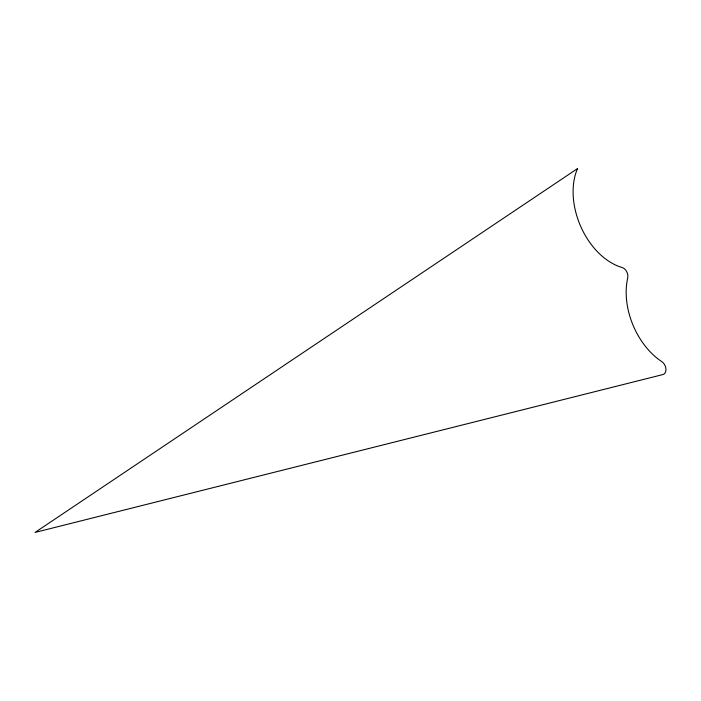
<?xml version="1.0" encoding="UTF-8"?>
<svg xmlns="http://www.w3.org/2000/svg" width="701" height="701" viewBox="0 0 701 701"><rect width="100%" height="100%" fill="white"/><g stroke="black" fill="none" stroke-linecap="round" stroke-linejoin="round"><path stroke-width="1.05" d="M577.536 168.573L35.05 532.427L662.98 374.544A7.247 4.881 67.1 0 0 665.915 368.875A7.247 4.881 67.1 0 0 661.849 361.655A62.915 42.393 67.1 0 1 627.728 277.911A7.247 4.881 67.1 0 0 622.26 267.545A63.037 42.472 67.1 0 1 577.536 168.573"/></g></svg>
